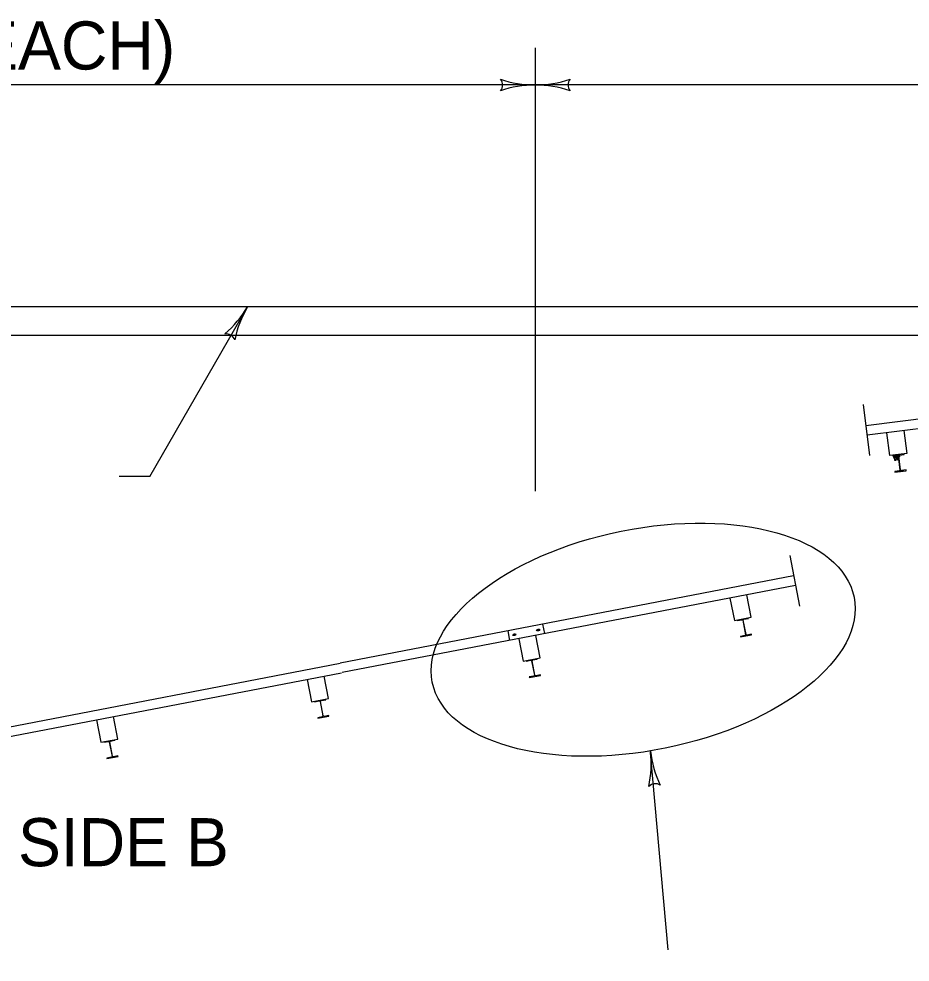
# Model space of a CAD drawing. Extents: x 503 to 668, y 143 to 243.
# Drawn here: x 538.7 to 551.67, y 195.26 to 208.99 of the extents above; entities that cross this region are included whole.
import ezdxf

# ---------------------------------------------------------------- set-up
doc = ezdxf.new("R2010")
doc.units = 0
for name, color, linetype in [('BR 2020 Reprint', 7, 'Continuous'), ('Level 1', 7, 'Continuous'), ('Level 2', 7, 'Continuous'), ('R_PL_GRAILLT_PR', 7, 'Continuous'), ('RW 2024 Reprint', 7, 'Continuous'), ('SB_STD_SEPIA', 7, 'Continuous')]:
    doc.layers.add(name, color=color, linetype=linetype)

msp = doc.modelspace()

# ---------------------------------------------------------------- linework, layer by layer
at = {"layer": 'BR 2020 Reprint'}
for centre, radius, start, end in [((545.609, 208.026), 0.127, 318.7746, 40.8913), ((546.212, 206.439), 1.587, 90, 108.6688), ((546.212, 209.614), 1.587, 251.3472, 269.9939), ((546.212, 209.614), 1.587, 270, 288.6688), ((546.212, 209.614), 1.587, 269.9878, 270), ((546.212, 206.439), 1.587, 89.9878, 90), ((546.212, 206.439), 1.587, 71.3472, 89.9939), ((546.816, 208.026), 0.127, 138.7746, 220.8913), ((540.657, 205.602), 1.587, 310.9129, 329.5596), ((543.394, 203.994), 1.587, 149.5657, 168.2345), ((543.394, 203.994), 1.587, 149.5535, 149.5657), ((541.719, 204.277), 0.127, 18.3403, 100.457)]:
    msp.add_arc(centre, radius, start, end, dxfattribs=at)
at = {"layer": 'Level 1'}
for p, q in [((556.084, 203.713), (551.021, 203.067)), ((556.102, 203.574), (551.039, 202.928)), ((551.37, 202.634), (551.328, 202.965)), ((551.576, 202.996), (551.618, 202.665)), ((551.618, 202.665), (551.37, 202.634)), ((551.412, 202.639), (551.413, 202.628)), ((551.413, 202.628), (551.481, 202.636)), ((551.422, 202.625), (551.425, 202.607)), ((551.425, 202.628), (551.426, 202.628)), ((551.441, 202.63), (551.426, 202.628)), ((551.43, 202.626), (551.433, 202.608)), ((551.442, 202.63), (551.431, 202.628)), ((551.455, 202.63), (551.433, 202.627)), ((551.437, 202.626), (551.439, 202.608)), ((551.441, 202.63), (551.459, 202.632)), ((551.457, 202.632), (551.442, 202.63)), ((551.452, 202.628), (551.455, 202.61)), ((551.453, 202.644), (551.454, 202.633)), ((551.459, 202.632), (551.464, 202.632)), ((551.459, 202.629), (551.461, 202.611)), ((551.464, 202.63), (551.466, 202.612)), ((551.466, 202.633), (551.467, 202.633)), ((551.482, 202.635), (551.467, 202.633)), ((551.467, 202.63), (551.469, 202.612)), ((551.472, 202.631), (551.474, 202.613)), ((551.497, 202.635), (551.475, 202.632)), ((551.478, 202.632), (551.48, 202.614)), ((551.482, 202.635), (551.501, 202.637)), ((551.498, 202.637), (551.483, 202.635)), ((551.492, 202.627), (551.518, 202.422)), ((551.494, 202.634), (551.496, 202.616)), ((551.5, 202.634), (551.502, 202.617)), ((551.501, 202.637), (551.505, 202.638)), ((551.528, 202.423), (551.502, 202.628)), ((551.508, 202.636), (551.51, 202.618)), ((551.511, 202.64), (551.578, 202.649)), ((551.578, 202.649), (551.577, 202.66)), ((551.429, 202.605), (551.428, 202.604)), ((551.444, 202.606), (551.429, 202.605)), ((551.445, 202.608), (551.436, 202.607)), ((551.44, 202.564), (551.465, 202.568)), ((551.462, 202.609), (551.444, 202.606)), ((551.445, 202.608), (551.458, 202.61)), ((551.467, 202.609), (551.462, 202.609)), ((551.47, 202.61), (551.469, 202.61)), ((551.485, 202.612), (551.47, 202.61)), ((551.487, 202.613), (551.477, 202.612)), ((551.481, 202.57), (551.507, 202.573)), ((551.504, 202.614), (551.485, 202.612)), ((551.487, 202.613), (551.499, 202.615)), ((551.508, 202.615), (551.504, 202.614)), ((551.509, 202.41), (551.442, 202.401)), ((551.442, 202.401), (551.443, 202.39)), ((551.443, 202.39), (551.609, 202.411)), ((551.551, 202.415), (551.483, 202.407)), ((551.483, 202.407), (551.485, 202.395)), ((551.607, 202.423), (551.54, 202.414)), ((551.609, 202.411), (551.607, 202.423)), ((549.971, 200.882), (543.372, 199.612)), ((549.998, 200.743), (543.403, 199.474)), ((549.354, 200.279), (549.291, 200.606)), ((549.045, 200.559), (549.109, 200.231)), ((546.35, 200.041), (546.323, 200.18)), ((549.109, 200.231), (549.354, 200.279)), ((549.151, 200.239), (549.152, 200.231)), ((549.152, 200.231), (549.219, 200.244)), ((549.232, 200.236), (549.272, 200.026)), ((549.279, 200.028), (549.239, 200.237)), ((549.247, 200.25), (549.314, 200.263)), ((549.314, 200.263), (549.312, 200.271)), ((545.811, 200.081), (545.838, 199.942)), ((546.282, 199.689), (546.218, 200.015)), ((549.199, 199.993), (549.36, 200.025)), ((549.358, 200.033), (549.291, 200.02)), ((549.36, 200.025), (549.358, 200.033)), ((545.973, 199.968), (546.036, 199.641)), ((549.264, 200.014), (549.197, 200.001)), ((549.197, 200.001), (549.199, 199.993)), ((521.468, 195.397), (543.372, 199.612)), ((546.036, 199.641), (546.282, 199.689)), ((546.078, 199.649), (546.08, 199.641)), ((546.08, 199.641), (546.147, 199.654)), ((546.159, 199.646), (546.2, 199.436)), ((546.207, 199.438), (546.166, 199.647)), ((546.174, 199.659), (546.241, 199.672)), ((546.241, 199.672), (546.24, 199.68)), ((521.507, 195.261), (543.394, 199.472)), ((542.895, 199.376), (542.958, 199.048)), ((543.204, 199.096), (543.141, 199.423)), ((546.192, 199.424), (546.125, 199.411)), ((546.125, 199.411), (546.126, 199.403)), ((546.126, 199.403), (546.287, 199.434)), ((546.286, 199.442), (546.219, 199.429)), ((546.287, 199.434), (546.286, 199.442)), ((542.958, 199.048), (543.204, 199.096)), ((543, 199.056), (543.002, 199.048)), ((543.002, 199.048), (543.069, 199.061)), ((543.128, 198.845), (543.088, 199.054)), ((543.096, 199.067), (543.163, 199.08)), ((543.163, 199.08), (543.162, 199.088)), ((543.081, 199.053), (543.121, 198.844)), ((539.828, 198.786), (539.891, 198.46)), ((540.136, 198.507), (540.074, 198.833)), ((543.113, 198.831), (543.046, 198.818)), ((543.046, 198.818), (543.048, 198.81)), ((543.048, 198.81), (543.209, 198.841)), ((543.208, 198.849), (543.141, 198.837)), ((543.209, 198.841), (543.208, 198.849)), ((539.891, 198.46), (540.136, 198.507)), ((539.933, 198.468), (539.934, 198.46)), ((539.934, 198.46), (540.001, 198.473)), ((540.013, 198.465), (540.054, 198.255)), ((540.061, 198.256), (540.02, 198.466)), ((540.029, 198.478), (540.096, 198.491)), ((540.096, 198.491), (540.094, 198.499)), ((540.046, 198.243), (539.979, 198.23)), ((539.98, 198.222), (540.141, 198.253)), ((540.14, 198.261), (540.073, 198.248)), ((540.141, 198.253), (540.14, 198.261)), ((539.979, 198.23), (539.98, 198.222))]:
    msp.add_line(p, q, dxfattribs=at)
for centre, start, end in [((551.482, 202.626), 7.2687, 97.268), ((551.512, 202.63), 97.2683, 187.2676), ((551.508, 202.42), 277.2683, 7.2676), ((551.538, 202.424), 187.2687, 277.268), ((549.221, 200.234), 11.001, 101.001), ((549.249, 200.239), 101.001, 191.001), ((549.262, 200.024), 281.001, 11.001), ((549.289, 200.03), 191.001, 281.001), ((546.149, 199.644), 11.001, 101.001), ((546.176, 199.649), 101.001, 191.001), ((546.19, 199.434), 281.001, 11.001), ((546.217, 199.44), 191.001, 281.001), ((543.071, 199.051), 10.8811, 100.8811), ((543.098, 199.056), 100.8811, 190.8811), ((543.111, 198.842), 280.8811, 10.8811), ((543.139, 198.847), 190.8811, 280.8811), ((540.003, 198.463), 10.8811, 100.8811), ((540.031, 198.468), 100.8811, 190.8811), ((540.044, 198.253), 280.8811, 10.8811), ((540.071, 198.258), 190.8811, 280.8811)]:
    msp.add_arc(centre, 0.0104, start, end, dxfattribs=at)
for centre, major_axis in [((545.907, 200.026), (0.0233, 0.0045)), ((546.255, 200.093), (-0.0233, -0.0045))]:
    msp.add_ellipse(centre, major_axis=major_axis, ratio=0.498345, dxfattribs=at)
for points, degree in [([(551.422, 202.625), (551.423, 202.625), (551.424, 202.627), (551.425, 202.628), (551.426, 202.628), (551.426, 202.628)], 3), ([(551.429, 202.628), (551.428, 202.628), (551.426, 202.627), (551.424, 202.626), (551.423, 202.625), (551.422, 202.625)], 3), ([(551.425, 202.628), (551.424, 202.626)], 1), ([(551.426, 202.628), (551.427, 202.628), (551.428, 202.628), (551.429, 202.627), (551.43, 202.626), (551.43, 202.626)], 3), ([(551.427, 202.641), (551.429, 202.629)], 1), ([(551.437, 202.626), (551.436, 202.627), (551.433, 202.628), (551.431, 202.628), (551.429, 202.628), (551.429, 202.628)], 3), ([(551.441, 202.63), (551.441, 202.63), (551.439, 202.629), (551.436, 202.629), (551.433, 202.627), (551.431, 202.626), (551.43, 202.626)], 3), ([(551.431, 202.63), (551.431, 202.628)], 1), ([(551.431, 202.628), (551.434, 202.605)], 1), ([(551.431, 202.628), (551.433, 202.627)], 1), ([(551.431, 202.628), (551.431, 202.628)], 1), ([(551.433, 202.627), (551.436, 202.607)], 1), ([(551.447, 202.63), (551.447, 202.63), (551.445, 202.63), (551.442, 202.629), (551.439, 202.628), (551.437, 202.627), (551.437, 202.626)], 3), ([(551.452, 202.628), (551.451, 202.629), (551.449, 202.629), (551.445, 202.63), (551.443, 202.63), (551.441, 202.63)], 3), ([(551.459, 202.629), (551.458, 202.629), (551.455, 202.63), (551.452, 202.631), (551.449, 202.63), (551.447, 202.63)], 3), ([(551.452, 202.628), (551.453, 202.629), (551.455, 202.631), (551.458, 202.632), (551.459, 202.632), (551.459, 202.632)], 3), ([(551.455, 202.63), (551.457, 202.632)], 1), ([(551.458, 202.61), (551.455, 202.63)], 1), ([(551.457, 202.632), (551.457, 202.633)], 1), ([(551.46, 202.609), (551.457, 202.632)], 1), ([(551.457, 202.632), (551.457, 202.632)], 1), ([(551.46, 202.633), (551.458, 202.645)], 1), ([(551.459, 202.632), (551.46, 202.632), (551.462, 202.632), (551.465, 202.631), (551.466, 202.63), (551.467, 202.63)], 3), ([(551.462, 202.632), (551.462, 202.632), (551.461, 202.632), (551.46, 202.63), (551.459, 202.63), (551.459, 202.629)], 3), ([(551.465, 202.631), (551.465, 202.632), (551.464, 202.632), (551.463, 202.632), (551.462, 202.632), (551.462, 202.632)], 3), ([(551.464, 202.63), (551.464, 202.631), (551.465, 202.632), (551.467, 202.633), (551.467, 202.633), (551.467, 202.633)], 3), ([(551.471, 202.633), (551.47, 202.633), (551.468, 202.633), (551.465, 202.631), (551.464, 202.63), (551.464, 202.63)], 3), ([(551.465, 202.631), (551.464, 202.632)], 1), ([(551.466, 202.633), (551.465, 202.631)], 1), ([(551.467, 202.63), (551.465, 202.631)], 1), ([(551.467, 202.633), (551.468, 202.633), (551.469, 202.633), (551.471, 202.632), (551.471, 202.631), (551.472, 202.631)], 3), ([(551.468, 202.646), (551.47, 202.635)], 1), ([(551.478, 202.632), (551.477, 202.632), (551.475, 202.633), (551.472, 202.634), (551.471, 202.633), (551.471, 202.633)], 3), ([(551.472, 202.635), (551.473, 202.634)], 1), ([(551.482, 202.635), (551.482, 202.635), (551.481, 202.635), (551.477, 202.634), (551.474, 202.632), (551.472, 202.631), (551.472, 202.631)], 3), ([(551.473, 202.634), (551.476, 202.611)], 1), ([(551.473, 202.634), (551.475, 202.632)], 1), ([(551.473, 202.634), (551.473, 202.634)], 1), ([(551.475, 202.632), (551.477, 202.612)], 1), ([(551.489, 202.636), (551.488, 202.636), (551.487, 202.635), (551.484, 202.635), (551.48, 202.633), (551.479, 202.632), (551.478, 202.632)], 3), ([(551.494, 202.634), (551.493, 202.634), (551.49, 202.635), (551.487, 202.635), (551.484, 202.635), (551.482, 202.635)], 3), ([(551.5, 202.634), (551.499, 202.635), (551.497, 202.635), (551.493, 202.636), (551.49, 202.636), (551.489, 202.636)], 3), ([(551.494, 202.634), (551.495, 202.635), (551.497, 202.636), (551.499, 202.637), (551.501, 202.637), (551.501, 202.637)], 3), ([(551.497, 202.635), (551.498, 202.637)], 1), ([(551.499, 202.615), (551.497, 202.635)], 1), ([(551.498, 202.637), (551.498, 202.638)], 1), ([(551.501, 202.614), (551.498, 202.637)], 1), ([(551.498, 202.637), (551.498, 202.637)], 1), ([(551.501, 202.639), (551.499, 202.65)], 1), ([(551.504, 202.638), (551.503, 202.637), (551.502, 202.637), (551.501, 202.636), (551.5, 202.635), (551.5, 202.634)], 3), ([(551.501, 202.637), (551.502, 202.637), (551.504, 202.637), (551.506, 202.636), (551.508, 202.636), (551.508, 202.636)], 3), ([(551.506, 202.637), (551.506, 202.637), (551.506, 202.637), (551.504, 202.638), (551.504, 202.638), (551.504, 202.638)], 3), ([(551.506, 202.637), (551.505, 202.638)], 1), ([(551.508, 202.636), (551.506, 202.637)], 1), ([(551.425, 202.607), (551.425, 202.606), (551.427, 202.605), (551.428, 202.604), (551.429, 202.605), (551.429, 202.605)], 3), ([(551.432, 202.605), (551.431, 202.605), (551.429, 202.605), (551.427, 202.606), (551.425, 202.606), (551.425, 202.607)], 3), ([(551.426, 202.605), (551.428, 202.604)], 1), ([(551.429, 202.605), (551.43, 202.605), (551.431, 202.605), (551.432, 202.607), (551.432, 202.607), (551.433, 202.608)], 3), ([(551.439, 202.608), (551.438, 202.608), (551.436, 202.606), (551.434, 202.605), (551.432, 202.605), (551.432, 202.605)], 3), ([(551.444, 202.606), (551.444, 202.606), (551.442, 202.606), (551.439, 202.606), (551.435, 202.607), (551.433, 202.607), (551.433, 202.608)], 3), ([(551.436, 202.607), (551.434, 202.605)], 1), ([(551.434, 202.605), (551.44, 202.564)], 1), ([(551.45, 202.607), (551.45, 202.607), (551.448, 202.607), (551.445, 202.607), (551.442, 202.608), (551.44, 202.608), (551.439, 202.608)], 3), ([(551.455, 202.61), (551.454, 202.61), (551.452, 202.609), (551.448, 202.607), (551.445, 202.607), (551.444, 202.606)], 3), ([(551.461, 202.611), (551.46, 202.611), (551.458, 202.61), (551.455, 202.608), (551.452, 202.608), (551.45, 202.607)], 3), ([(551.455, 202.61), (551.456, 202.61), (551.458, 202.609), (551.461, 202.609), (551.462, 202.609), (551.462, 202.609)], 3), ([(551.46, 202.609), (551.458, 202.61)], 1), ([(551.465, 202.568), (551.46, 202.609)], 1), ([(551.465, 202.609), (551.465, 202.609), (551.463, 202.609), (551.462, 202.61), (551.461, 202.611), (551.461, 202.611)], 3), ([(551.462, 202.609), (551.463, 202.609), (551.465, 202.61), (551.467, 202.611), (551.469, 202.612), (551.469, 202.612)], 3), ([(551.468, 202.611), (551.468, 202.611), (551.467, 202.61), (551.466, 202.609), (551.465, 202.609), (551.465, 202.609)], 3), ([(551.466, 202.612), (551.467, 202.611), (551.468, 202.61), (551.47, 202.61), (551.47, 202.61), (551.47, 202.61)], 3), ([(551.474, 202.61), (551.473, 202.61), (551.47, 202.61), (551.468, 202.611), (551.467, 202.612), (551.466, 202.612)], 3), ([(551.467, 202.609), (551.468, 202.611)], 1), ([(551.469, 202.612), (551.468, 202.611)], 1), ([(551.468, 202.611), (551.469, 202.61)], 1), ([(551.47, 202.61), (551.471, 202.61), (551.472, 202.61), (551.473, 202.612), (551.474, 202.613), (551.474, 202.613)], 3), ([(551.48, 202.614), (551.479, 202.613), (551.477, 202.611), (551.475, 202.61), (551.474, 202.61), (551.474, 202.61)], 3), ([(551.485, 202.612), (551.485, 202.612), (551.483, 202.612), (551.48, 202.612), (551.477, 202.612), (551.475, 202.613), (551.474, 202.613)], 3), ([(551.477, 202.612), (551.476, 202.611)], 1), ([(551.476, 202.611), (551.481, 202.57)], 1), ([(551.492, 202.613), (551.491, 202.613), (551.49, 202.612), (551.487, 202.612), (551.483, 202.613), (551.481, 202.614), (551.48, 202.614)], 3), ([(551.496, 202.616), (551.495, 202.615), (551.493, 202.614), (551.49, 202.613), (551.487, 202.612), (551.485, 202.612)], 3), ([(551.502, 202.617), (551.501, 202.616), (551.499, 202.615), (551.496, 202.613), (551.493, 202.613), (551.492, 202.613)], 3), ([(551.496, 202.616), (551.497, 202.615), (551.5, 202.614), (551.502, 202.614), (551.503, 202.614), (551.504, 202.614)], 3), ([(551.501, 202.614), (551.499, 202.615)], 1), ([(551.507, 202.573), (551.501, 202.614)], 1), ([(551.507, 202.614), (551.506, 202.615), (551.505, 202.615), (551.503, 202.616), (551.503, 202.616), (551.502, 202.617)], 3), ([(551.504, 202.614), (551.505, 202.614), (551.507, 202.615), (551.509, 202.616), (551.51, 202.617), (551.51, 202.618)], 3), ([(551.509, 202.616), (551.509, 202.616), (551.508, 202.615), (551.507, 202.615), (551.507, 202.614), (551.507, 202.614)], 3), ([(551.508, 202.615), (551.509, 202.616)], 1), ([(551.51, 202.618), (551.509, 202.616)], 1), ([(551.457, 202.403), (551.459, 202.392)], 1), ([(551.49, 202.396), (551.488, 202.407)], 1), ([(551.499, 202.409), (551.5, 202.397)], 1), ([(551.531, 202.401), (551.53, 202.413)], 1), ([(551.561, 202.417), (551.562, 202.405)], 1), ([(551.573, 202.406), (551.571, 202.418)], 1)]:
    msp.add_open_spline(points, degree=degree, dxfattribs=at)
at = {"layer": 'Level 2'}
for p, q in [((546.212, 208.569), (546.212, 205.357)), ((546.212, 208.026), (519.707, 208.026)), ((562.304, 208.026), (546.212, 208.026)), ((546.212, 205.357), (546.212, 202.115)), ((540.606, 202.33), (542.025, 204.798)), ((550.982, 203.377), (551.076, 202.635)), ((540.606, 202.33), (540.159, 202.33)), ((548.148, 195.442), (547.89, 198.309))]:
    msp.add_line(p, q, dxfattribs=at)
for centre, radius, start, end in [((546.311, 198.147), 1.587, 347.9857, 6.6324), ((549.465, 198.514), 1.587, 186.6263, 186.6385), ((549.465, 198.514), 1.587, 186.6385, 205.3073), ((547.958, 197.731), 0.127, 55.4131, 137.5298)]:
    msp.add_arc(centre, radius, start, end, dxfattribs=at)
msp.add_ellipse((547.782, 199.953), major_axis=(3.068, 0.62), ratio=0.514849, dxfattribs=at)
at = {"layer": 'R_PL_GRAILLT_PR'}
msp.add_line((583.269, 204.798), (519.297, 204.798), dxfattribs=at)
at = {"layer": 'RW 2024 Reprint'}
msp.add_line((583.269, 204.381), (519.297, 204.381), dxfattribs=at)
at = {"layer": 'SB_STD_SEPIA'}
msp.add_line((549.914, 201.177), (550.057, 200.442), dxfattribs=at)

# ---------------------------------------------------------------- texts
at = {"layer": 'Level 2'}
for s, p in [('BULLNOSE TERMINAL (EACH)', (527.502, 208.251)), ('SIDE B', (538.685, 196.656))]:
    msp.add_text(s, height=0.7, dxfattribs=at).set_placement(p)

doc.saveas('drawing.dxf')
